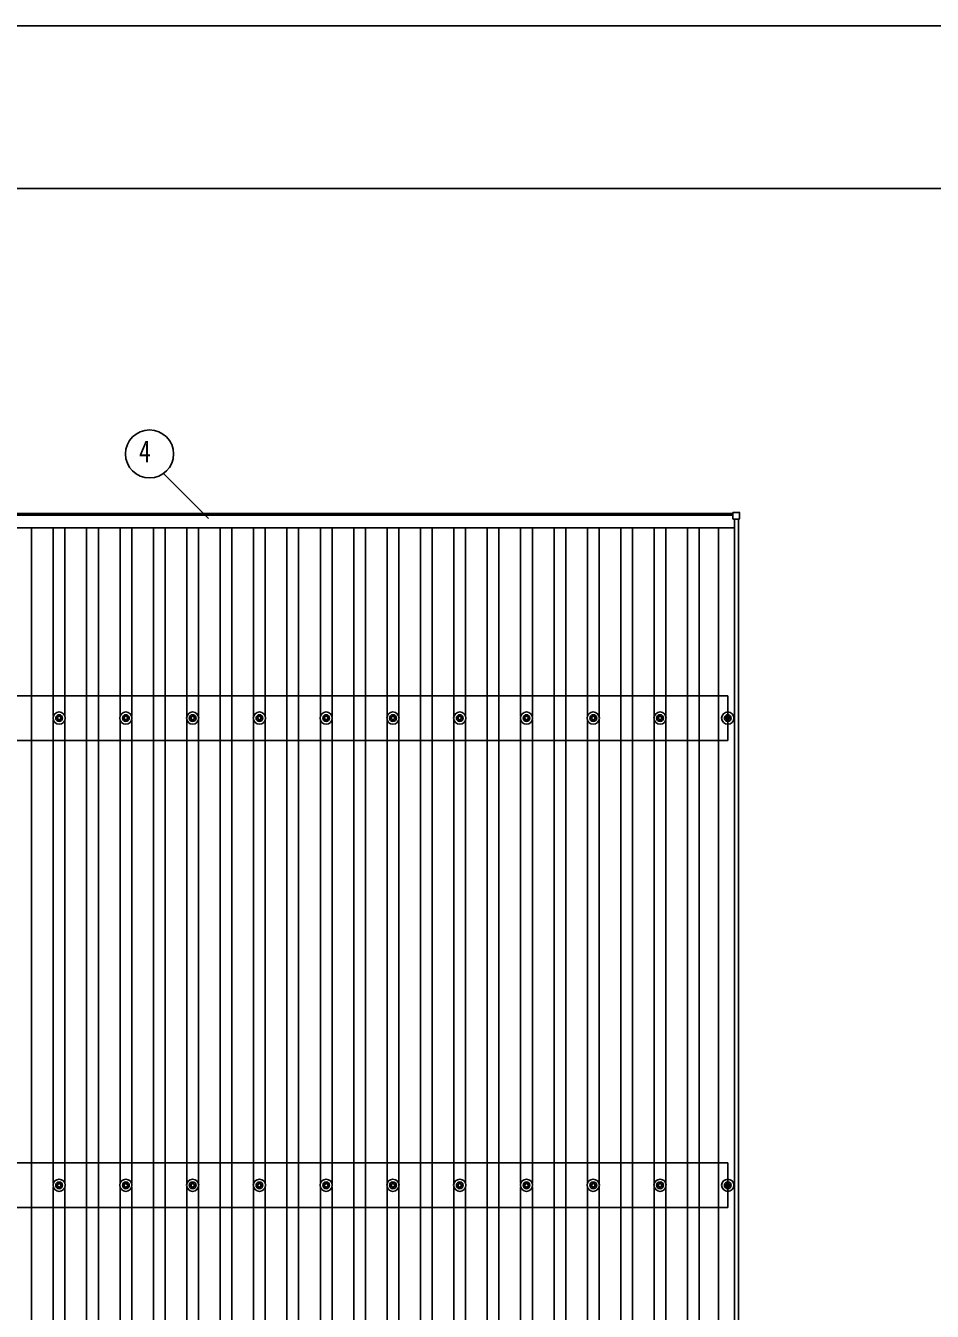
# Model space of a CAD drawing. Units: millimetres, scale not verified. Extents: x -10512 to 10512, y -7425 to 7425.
# Drawn here: x -7796 to -5081, y 3573 to 7425 of the extents above; entities that cross this region are included whole.
import ezdxf
from ezdxf.enums import TextEntityAlignment as Align

# ---------------------------------------------------------------- set-up
doc = ezdxf.new("R2010")
doc.units = ezdxf.units.MM
doc.header["$LTSCALE"] = 30
for name, color, linetype in [('0-4_YKK_13', 4, 'Continuous'), ('0-5_YKK_A1', 4, 'Continuous'), ('0-6_YKK_D', 6, 'Continuous'), ('0-7_YKK_ZWAK', 7, 'Continuous')]:
    doc.layers.add(name, color=color, linetype=linetype)
doc.styles.add('ＭＳ ゴシック', font='')
doc.styles.get('ＭＳ ゴシック').set_extended_font_data('MS Gothic')

msp = doc.modelspace()

# ---------------------------------------------------------------- linework, layer by layer
at = {"layer": '0-4_YKK_13'}
for p, q in [((-5677.65, 5965.8), (-5677.65, 5947.8)), ((-5658.65, 5966.8), (-5676.65, 5966.8)), ((-5676.65, 5946.8), (-5658.65, 5946.8)), ((-5657.65, 5947.8), (-5657.65, 5965.8)), ((-7697.7, 5360.37), (-7697.7, 5355.95)), ((-7694.2, 5360.37), (-7694.2, 5355.95)), ((-7497.7, 5360.37), (-7497.7, 5355.95)), ((-7494.2, 5360.37), (-7494.2, 5355.95)), ((-7297.7, 5360.37), (-7297.7, 5355.95)), ((-7294.2, 5360.37), (-7294.2, 5355.95)), ((-7097.7, 5360.37), (-7097.7, 5355.95)), ((-7094.2, 5360.37), (-7094.2, 5355.95)), ((-6897.7, 5360.37), (-6897.7, 5355.95)), ((-6894.2, 5360.37), (-6894.2, 5355.95)), ((-6697.7, 5360.37), (-6697.7, 5355.95)), ((-6694.2, 5360.37), (-6694.2, 5355.95)), ((-6497.7, 5360.37), (-6497.7, 5355.95)), ((-6494.2, 5360.37), (-6494.2, 5355.95)), ((-6297.7, 5360.37), (-6297.7, 5355.95)), ((-6294.2, 5360.37), (-6294.2, 5355.95)), ((-6097.7, 5360.37), (-6097.7, 5355.95)), ((-6094.2, 5360.37), (-6094.2, 5355.95)), ((-5897.7, 5360.37), (-5897.7, 5355.95)), ((-5894.2, 5360.37), (-5894.2, 5355.95)), ((-5694.95, 5360.37), (-5694.95, 5355.95)), ((-5691.45, 5360.37), (-5691.45, 5355.95)), ((-7705.95, 5352.12), (-7701.53, 5352.12)), ((-7705.95, 5348.62), (-7701.53, 5348.62)), ((-7697.7, 5344.79), (-7697.7, 5340.37)), ((-7694.2, 5344.79), (-7694.2, 5340.37)), ((-7690.37, 5352.12), (-7685.95, 5352.12)), ((-7690.37, 5348.62), (-7685.95, 5348.62)), ((-7505.95, 5352.12), (-7501.53, 5352.12)), ((-7505.95, 5348.62), (-7501.53, 5348.62)), ((-7497.7, 5344.79), (-7497.7, 5340.37)), ((-7494.2, 5344.79), (-7494.2, 5340.37)), ((-7490.37, 5352.12), (-7485.95, 5352.12)), ((-7490.37, 5348.62), (-7485.95, 5348.62)), ((-7305.95, 5352.12), (-7301.53, 5352.12)), ((-7305.95, 5348.62), (-7301.53, 5348.62)), ((-7297.7, 5344.79), (-7297.7, 5340.37)), ((-7294.2, 5344.79), (-7294.2, 5340.37)), ((-7290.37, 5352.12), (-7285.95, 5352.12)), ((-7290.37, 5348.62), (-7285.95, 5348.62)), ((-7105.95, 5352.12), (-7101.53, 5352.12)), ((-7105.95, 5348.62), (-7101.53, 5348.62)), ((-7097.7, 5344.79), (-7097.7, 5340.37)), ((-7094.2, 5344.79), (-7094.2, 5340.37)), ((-7090.37, 5352.12), (-7085.95, 5352.12)), ((-7090.37, 5348.62), (-7085.95, 5348.62)), ((-6905.95, 5352.12), (-6901.53, 5352.12)), ((-6905.95, 5348.62), (-6901.53, 5348.62)), ((-6897.7, 5344.79), (-6897.7, 5340.37)), ((-6894.2, 5344.79), (-6894.2, 5340.37)), ((-6890.37, 5352.12), (-6885.95, 5352.12)), ((-6890.37, 5348.62), (-6885.95, 5348.62)), ((-6705.95, 5352.12), (-6701.53, 5352.12)), ((-6705.95, 5348.62), (-6701.53, 5348.62)), ((-6697.7, 5344.79), (-6697.7, 5340.37)), ((-6694.2, 5344.79), (-6694.2, 5340.37)), ((-6690.37, 5352.12), (-6685.95, 5352.12)), ((-6690.37, 5348.62), (-6685.95, 5348.62)), ((-6505.95, 5352.12), (-6501.53, 5352.12)), ((-6505.95, 5348.62), (-6501.53, 5348.62)), ((-6497.7, 5344.79), (-6497.7, 5340.37)), ((-6494.2, 5344.79), (-6494.2, 5340.37)), ((-6490.37, 5352.12), (-6485.95, 5352.12)), ((-6490.37, 5348.62), (-6485.95, 5348.62)), ((-6305.95, 5352.12), (-6301.53, 5352.12)), ((-6305.95, 5348.62), (-6301.53, 5348.62)), ((-6297.7, 5344.79), (-6297.7, 5340.37)), ((-6294.2, 5344.79), (-6294.2, 5340.37)), ((-6290.37, 5352.12), (-6285.95, 5352.12)), ((-6290.37, 5348.62), (-6285.95, 5348.62)), ((-6105.95, 5352.12), (-6101.53, 5352.12)), ((-6105.95, 5348.62), (-6101.53, 5348.62)), ((-6097.7, 5344.79), (-6097.7, 5340.37)), ((-6094.2, 5344.79), (-6094.2, 5340.37)), ((-6090.37, 5352.12), (-6085.95, 5352.12)), ((-6090.37, 5348.62), (-6085.95, 5348.62)), ((-5905.95, 5352.12), (-5901.53, 5352.12)), ((-5905.95, 5348.62), (-5901.53, 5348.62)), ((-5897.7, 5344.79), (-5897.7, 5340.37)), ((-5894.2, 5344.79), (-5894.2, 5340.37)), ((-5890.37, 5352.12), (-5885.95, 5352.12)), ((-5890.37, 5348.62), (-5885.95, 5348.62)), ((-5703.2, 5352.12), (-5698.78, 5352.12)), ((-5703.2, 5348.62), (-5698.78, 5348.62)), ((-5694.95, 5344.79), (-5694.95, 5340.37)), ((-5691.45, 5344.79), (-5691.45, 5340.37)), ((-5687.62, 5352.12), (-5683.2, 5352.12)), ((-5687.62, 5348.62), (-5683.2, 5348.62)), ((-7705.95, 3952.12), (-7701.53, 3952.12)), ((-7705.95, 3948.62), (-7701.53, 3948.62)), ((-7697.7, 3960.37), (-7697.7, 3955.95)), ((-7697.7, 3944.79), (-7697.7, 3940.37)), ((-7694.2, 3960.37), (-7694.2, 3955.95)), ((-7694.2, 3944.79), (-7694.2, 3940.37)), ((-7690.37, 3952.12), (-7685.95, 3952.12)), ((-7690.37, 3948.62), (-7685.95, 3948.62)), ((-7505.95, 3952.12), (-7501.53, 3952.12)), ((-7505.95, 3948.62), (-7501.53, 3948.62)), ((-7497.7, 3960.37), (-7497.7, 3955.95)), ((-7497.7, 3944.79), (-7497.7, 3940.37)), ((-7494.2, 3960.37), (-7494.2, 3955.95)), ((-7494.2, 3944.79), (-7494.2, 3940.37)), ((-7490.37, 3952.12), (-7485.95, 3952.12)), ((-7490.37, 3948.62), (-7485.95, 3948.62)), ((-7305.95, 3952.12), (-7301.53, 3952.12)), ((-7305.95, 3948.62), (-7301.53, 3948.62)), ((-7297.7, 3960.37), (-7297.7, 3955.95)), ((-7297.7, 3944.79), (-7297.7, 3940.37)), ((-7294.2, 3960.37), (-7294.2, 3955.95)), ((-7294.2, 3944.79), (-7294.2, 3940.37)), ((-7290.37, 3952.12), (-7285.95, 3952.12)), ((-7290.37, 3948.62), (-7285.95, 3948.62)), ((-7105.95, 3952.12), (-7101.53, 3952.12)), ((-7105.95, 3948.62), (-7101.53, 3948.62)), ((-7097.7, 3960.37), (-7097.7, 3955.95)), ((-7097.7, 3944.79), (-7097.7, 3940.37)), ((-7094.2, 3960.37), (-7094.2, 3955.95)), ((-7094.2, 3944.79), (-7094.2, 3940.37)), ((-7090.37, 3952.12), (-7085.95, 3952.12)), ((-7090.37, 3948.62), (-7085.95, 3948.62)), ((-6905.95, 3952.12), (-6901.53, 3952.12)), ((-6905.95, 3948.62), (-6901.53, 3948.62)), ((-6897.7, 3960.37), (-6897.7, 3955.95)), ((-6897.7, 3944.79), (-6897.7, 3940.37)), ((-6894.2, 3960.37), (-6894.2, 3955.95)), ((-6894.2, 3944.79), (-6894.2, 3940.37)), ((-6890.37, 3952.12), (-6885.95, 3952.12)), ((-6890.37, 3948.62), (-6885.95, 3948.62)), ((-6705.95, 3952.12), (-6701.53, 3952.12)), ((-6705.95, 3948.62), (-6701.53, 3948.62)), ((-6697.7, 3960.37), (-6697.7, 3955.95)), ((-6697.7, 3944.79), (-6697.7, 3940.37)), ((-6694.2, 3960.37), (-6694.2, 3955.95)), ((-6694.2, 3944.79), (-6694.2, 3940.37)), ((-6690.37, 3952.12), (-6685.95, 3952.12)), ((-6690.37, 3948.62), (-6685.95, 3948.62)), ((-6505.95, 3952.12), (-6501.53, 3952.12)), ((-6505.95, 3948.62), (-6501.53, 3948.62)), ((-6497.7, 3960.37), (-6497.7, 3955.95)), ((-6497.7, 3944.79), (-6497.7, 3940.37)), ((-6494.2, 3960.37), (-6494.2, 3955.95)), ((-6494.2, 3944.79), (-6494.2, 3940.37)), ((-6490.37, 3952.12), (-6485.95, 3952.12)), ((-6490.37, 3948.62), (-6485.95, 3948.62)), ((-6305.95, 3952.12), (-6301.53, 3952.12)), ((-6305.95, 3948.62), (-6301.53, 3948.62)), ((-6297.7, 3960.37), (-6297.7, 3955.95)), ((-6297.7, 3944.79), (-6297.7, 3940.37)), ((-6294.2, 3960.37), (-6294.2, 3955.95)), ((-6294.2, 3944.79), (-6294.2, 3940.37)), ((-6290.37, 3952.12), (-6285.95, 3952.12)), ((-6290.37, 3948.62), (-6285.95, 3948.62)), ((-6105.95, 3952.12), (-6101.53, 3952.12)), ((-6105.95, 3948.62), (-6101.53, 3948.62)), ((-6097.7, 3960.37), (-6097.7, 3955.95)), ((-6097.7, 3944.79), (-6097.7, 3940.37)), ((-6094.2, 3960.37), (-6094.2, 3955.95)), ((-6094.2, 3944.79), (-6094.2, 3940.37)), ((-6090.37, 3952.12), (-6085.95, 3952.12)), ((-6090.37, 3948.62), (-6085.95, 3948.62)), ((-5905.95, 3952.12), (-5901.53, 3952.12)), ((-5905.95, 3948.62), (-5901.53, 3948.62)), ((-5897.7, 3960.37), (-5897.7, 3955.95)), ((-5897.7, 3944.79), (-5897.7, 3940.37)), ((-5894.2, 3960.37), (-5894.2, 3955.95)), ((-5894.2, 3944.79), (-5894.2, 3940.37)), ((-5890.37, 3952.12), (-5885.95, 3952.12)), ((-5890.37, 3948.62), (-5885.95, 3948.62)), ((-5703.2, 3952.12), (-5698.78, 3952.12)), ((-5703.2, 3948.62), (-5698.78, 3948.62)), ((-5694.95, 3960.37), (-5694.95, 3955.95)), ((-5694.95, 3944.79), (-5694.95, 3940.37)), ((-5691.45, 3960.37), (-5691.45, 3955.95)), ((-5691.45, 3944.79), (-5691.45, 3940.37)), ((-5687.62, 3952.12), (-5683.2, 3952.12)), ((-5687.62, 3948.62), (-5683.2, 3948.62))]:
    msp.add_line(p, q, dxfattribs=at)
for centre, radius in [((-7695.95, 5350.37), 18.25), ((-7695.95, 5350.37), 10.15), ((-7695.95, 5350.37), 5.85), ((-7695.95, 5350.37), 5.25), ((-7495.95, 5350.37), 18.25), ((-7495.95, 5350.37), 10.15), ((-7495.95, 5350.37), 5.85), ((-7495.95, 5350.37), 5.25), ((-7295.95, 5350.37), 18.25), ((-7295.95, 5350.37), 10.15), ((-7295.95, 5350.37), 5.85), ((-7295.95, 5350.37), 5.25), ((-7095.95, 5350.37), 18.25), ((-7095.95, 5350.37), 10.15), ((-7095.95, 5350.37), 5.85), ((-7095.95, 5350.37), 5.25), ((-6895.95, 5350.37), 18.25), ((-6895.95, 5350.37), 10.15), ((-6895.95, 5350.37), 5.85), ((-6895.95, 5350.37), 5.25), ((-6695.95, 5350.37), 18.25), ((-6695.95, 5350.37), 10.15), ((-6695.95, 5350.37), 5.85), ((-6695.95, 5350.37), 5.25), ((-6495.95, 5350.37), 18.25), ((-6495.95, 5350.37), 10.15), ((-6495.95, 5350.37), 5.85), ((-6495.95, 5350.37), 5.25), ((-6295.95, 5350.37), 18.25), ((-6295.95, 5350.37), 10.15), ((-6295.95, 5350.37), 5.85), ((-6295.95, 5350.37), 5.25), ((-6095.95, 5350.37), 18.25), ((-6095.95, 5350.37), 10.15), ((-6095.95, 5350.37), 5.85), ((-6095.95, 5350.37), 5.25), ((-5895.95, 5350.37), 18.25), ((-5895.95, 5350.37), 10.15), ((-5895.95, 5350.37), 5.85), ((-5895.95, 5350.37), 5.25), ((-5693.2, 5350.37), 18.25), ((-5693.2, 5350.37), 10.15), ((-5693.2, 5350.37), 5.85), ((-5693.2, 5350.37), 5.25), ((-7695.95, 3950.37), 18.25), ((-7495.95, 3950.37), 18.25), ((-7295.95, 3950.37), 18.25), ((-7095.95, 3950.37), 18.25), ((-6895.95, 3950.37), 18.25), ((-6695.95, 3950.37), 18.25), ((-6495.95, 3950.37), 18.25), ((-6295.95, 3950.37), 18.25), ((-6095.95, 3950.37), 18.25), ((-5895.95, 3950.37), 18.25), ((-5693.2, 3950.37), 18.25), ((-7695.95, 3950.37), 10.15), ((-7695.95, 3950.37), 5.85), ((-7695.95, 3950.37), 5.25), ((-7495.95, 3950.37), 10.15), ((-7495.95, 3950.37), 5.85), ((-7495.95, 3950.37), 5.25), ((-7295.95, 3950.37), 10.15), ((-7295.95, 3950.37), 5.85), ((-7295.95, 3950.37), 5.25), ((-7095.95, 3950.37), 10.15), ((-7095.95, 3950.37), 5.85), ((-7095.95, 3950.37), 5.25), ((-6895.95, 3950.37), 10.15), ((-6895.95, 3950.37), 5.85), ((-6895.95, 3950.37), 5.25), ((-6695.95, 3950.37), 10.15), ((-6695.95, 3950.37), 5.85), ((-6695.95, 3950.37), 5.25), ((-6495.95, 3950.37), 10.15), ((-6495.95, 3950.37), 5.85), ((-6495.95, 3950.37), 5.25), ((-6295.95, 3950.37), 10.15), ((-6295.95, 3950.37), 5.85), ((-6295.95, 3950.37), 5.25), ((-6095.95, 3950.37), 10.15), ((-6095.95, 3950.37), 5.85), ((-6095.95, 3950.37), 5.25), ((-5895.95, 3950.37), 10.15), ((-5895.95, 3950.37), 5.85), ((-5895.95, 3950.37), 5.25), ((-5693.2, 3950.37), 10.15), ((-5693.2, 3950.37), 5.85), ((-5693.2, 3950.37), 5.25)]:
    msp.add_circle(centre, radius, dxfattribs=at)
for centre, start, end in [((-5676.65, 5965.8), 90, 180), ((-5676.65, 5947.8), 180, 270), ((-5658.65, 5965.8), 0, 90), ((-5658.65, 5947.8), 270, 0)]:
    msp.add_arc(centre, 1, start, end, dxfattribs=at)
at = {"layer": '0-5_YKK_A1'}
for p, q in [((-8714.25, 5963.5), (-5677.65, 5963.5)), ((-5677.65, 5958.71), (-8714.25, 5958.71)), ((-5672.95, 548.38), (-5672.95, 5946.8)), ((-5660.95, 548.38), (-5660.95, 5946.8)), ((-8718.95, 5920.71), (-5672.95, 5920.71)), ((-7778.45, 579.66), (-7778.45, 5920.71)), ((-7713.45, 5355.55), (-7713.45, 5920.71)), ((-7678.45, 5355.55), (-7678.45, 5920.71)), ((-7613.45, 579.66), (-7613.45, 5920.71)), ((-7578.45, 579.66), (-7578.45, 5920.71)), ((-7513.45, 5355.55), (-7513.45, 5920.71)), ((-7478.45, 5355.55), (-7478.45, 5920.71)), ((-7413.45, 579.66), (-7413.45, 5920.71)), ((-7378.45, 579.66), (-7378.45, 5920.71)), ((-7313.45, 5355.55), (-7313.45, 5920.71)), ((-7278.45, 5355.55), (-7278.45, 5920.71)), ((-7213.45, 579.66), (-7213.45, 5920.71)), ((-7178.45, 579.66), (-7178.45, 5920.71)), ((-7113.45, 5355.55), (-7113.45, 5920.71)), ((-7078.45, 5355.55), (-7078.45, 5920.71)), ((-7013.45, 579.66), (-7013.45, 5920.71)), ((-6978.45, 579.66), (-6978.45, 5920.71)), ((-6913.45, 5355.55), (-6913.45, 5920.71)), ((-6878.45, 5355.55), (-6878.45, 5920.71)), ((-6813.45, 579.66), (-6813.45, 5920.71)), ((-6778.45, 579.66), (-6778.45, 5920.71)), ((-6713.45, 5355.55), (-6713.45, 5920.71)), ((-6678.45, 5355.55), (-6678.45, 5920.71)), ((-6613.45, 579.66), (-6613.45, 5920.71)), ((-6578.45, 579.66), (-6578.45, 5920.71)), ((-6513.45, 5355.55), (-6513.45, 5920.71)), ((-6478.45, 5355.55), (-6478.45, 5920.71)), ((-6413.45, 579.66), (-6413.45, 5920.71)), ((-6378.45, 579.66), (-6378.45, 5920.71)), ((-6313.45, 5355.55), (-6313.45, 5920.71)), ((-6278.45, 5355.55), (-6278.45, 5920.71)), ((-6213.45, 579.66), (-6213.45, 5920.71)), ((-6178.45, 579.66), (-6178.45, 5920.71)), ((-6113.45, 5355.55), (-6113.45, 5920.71)), ((-6078.45, 5355.55), (-6078.45, 5920.71)), ((-6013.45, 579.66), (-6013.45, 5920.71)), ((-5978.45, 579.66), (-5978.45, 5920.71)), ((-5913.45, 5355.55), (-5913.45, 5920.71)), ((-5878.45, 5355.55), (-5878.45, 5920.71)), ((-5813.45, 579.66), (-5813.45, 5920.71)), ((-5778.45, 579.66), (-5778.45, 5920.71)), ((-5720.95, 579.66), (-5720.95, 5920.71)), ((-5693.2, 5417.37), (-8695.95, 5417.37)), ((-5693.2, 5283.37), (-5693.2, 5417.37)), ((-7713.45, 3955.55), (-7713.45, 5345.19)), ((-7678.45, 3955.55), (-7678.45, 5345.19)), ((-7513.45, 3955.55), (-7513.45, 5345.19)), ((-7478.45, 3955.55), (-7478.45, 5345.19)), ((-7313.45, 3955.55), (-7313.45, 5345.19)), ((-7278.45, 3955.55), (-7278.45, 5345.19)), ((-7113.45, 3955.55), (-7113.45, 5345.19)), ((-7078.45, 3955.55), (-7078.45, 5345.19)), ((-6913.45, 3955.55), (-6913.45, 5345.19)), ((-6878.45, 3955.55), (-6878.45, 5345.19)), ((-6713.45, 3955.55), (-6713.45, 5345.19)), ((-6678.45, 3955.55), (-6678.45, 5345.19)), ((-6513.45, 3955.55), (-6513.45, 5345.19)), ((-6478.45, 3955.55), (-6478.45, 5345.19)), ((-6313.45, 3955.55), (-6313.45, 5345.19)), ((-6278.45, 3955.55), (-6278.45, 5345.19)), ((-6113.45, 3955.55), (-6113.45, 5345.19)), ((-6078.45, 3955.55), (-6078.45, 5345.19)), ((-5913.45, 3955.55), (-5913.45, 5345.19)), ((-5878.45, 3955.55), (-5878.45, 5345.19)), ((-5693.2, 5283.37), (-8695.95, 5283.37)), ((-5693.2, 4017.37), (-8695.95, 4017.37)), ((-5693.2, 3883.37), (-5693.2, 4017.37)), ((-7713.45, 2555.55), (-7713.45, 3945.19)), ((-7678.45, 2555.55), (-7678.45, 3945.19)), ((-7513.45, 2555.55), (-7513.45, 3945.19)), ((-7478.45, 2555.55), (-7478.45, 3945.19)), ((-7313.45, 2555.55), (-7313.45, 3945.19)), ((-7278.45, 2555.55), (-7278.45, 3945.19)), ((-7113.45, 2555.55), (-7113.45, 3945.19)), ((-7078.45, 2555.55), (-7078.45, 3945.19)), ((-6913.45, 2555.55), (-6913.45, 3945.19)), ((-6878.45, 2555.55), (-6878.45, 3945.19)), ((-6713.45, 2555.55), (-6713.45, 3945.19)), ((-6678.45, 2555.55), (-6678.45, 3945.19)), ((-6513.45, 2555.55), (-6513.45, 3945.19)), ((-6478.45, 2555.55), (-6478.45, 3945.19)), ((-6313.45, 2555.55), (-6313.45, 3945.19)), ((-6278.45, 2555.55), (-6278.45, 3945.19)), ((-6113.45, 2555.55), (-6113.45, 3945.19)), ((-6078.45, 2555.55), (-6078.45, 3945.19)), ((-5913.45, 2555.55), (-5913.45, 3945.19)), ((-5878.45, 2555.55), (-5878.45, 3945.19)), ((-5693.2, 3883.37), (-8695.95, 3883.37))]:
    msp.add_line(p, q, dxfattribs=at)
at = {"layer": '0-6_YKK_D'}
msp.add_line((-7248.85, 5948.26), (-7383.59, 6083), dxfattribs=at)
msp.add_circle((-7425.1, 6141.83), 72, dxfattribs=at)
at = {"layer": '0-7_YKK_ZWAK'}
msp.add_line((9737.55, 6937.5), (-9762.45, 6937.5), dxfattribs=at)
msp.add_lwpolyline([(-10512.5, -7425), (10512.5, -7425), (10512.5, 7425), (-10512.5, 7425)], close=True, dxfattribs=at)

# ---------------------------------------------------------------- texts
at = {"layer": '0-6_YKK_D', "style": 'ＭＳ ゴシック', "width": 0.8}
msp.add_text('4', height=65.98, dxfattribs=at).set_placement((-7456.8, 6096.83), align=Align.BOTTOM_LEFT)

doc.saveas('drawing.dxf')
